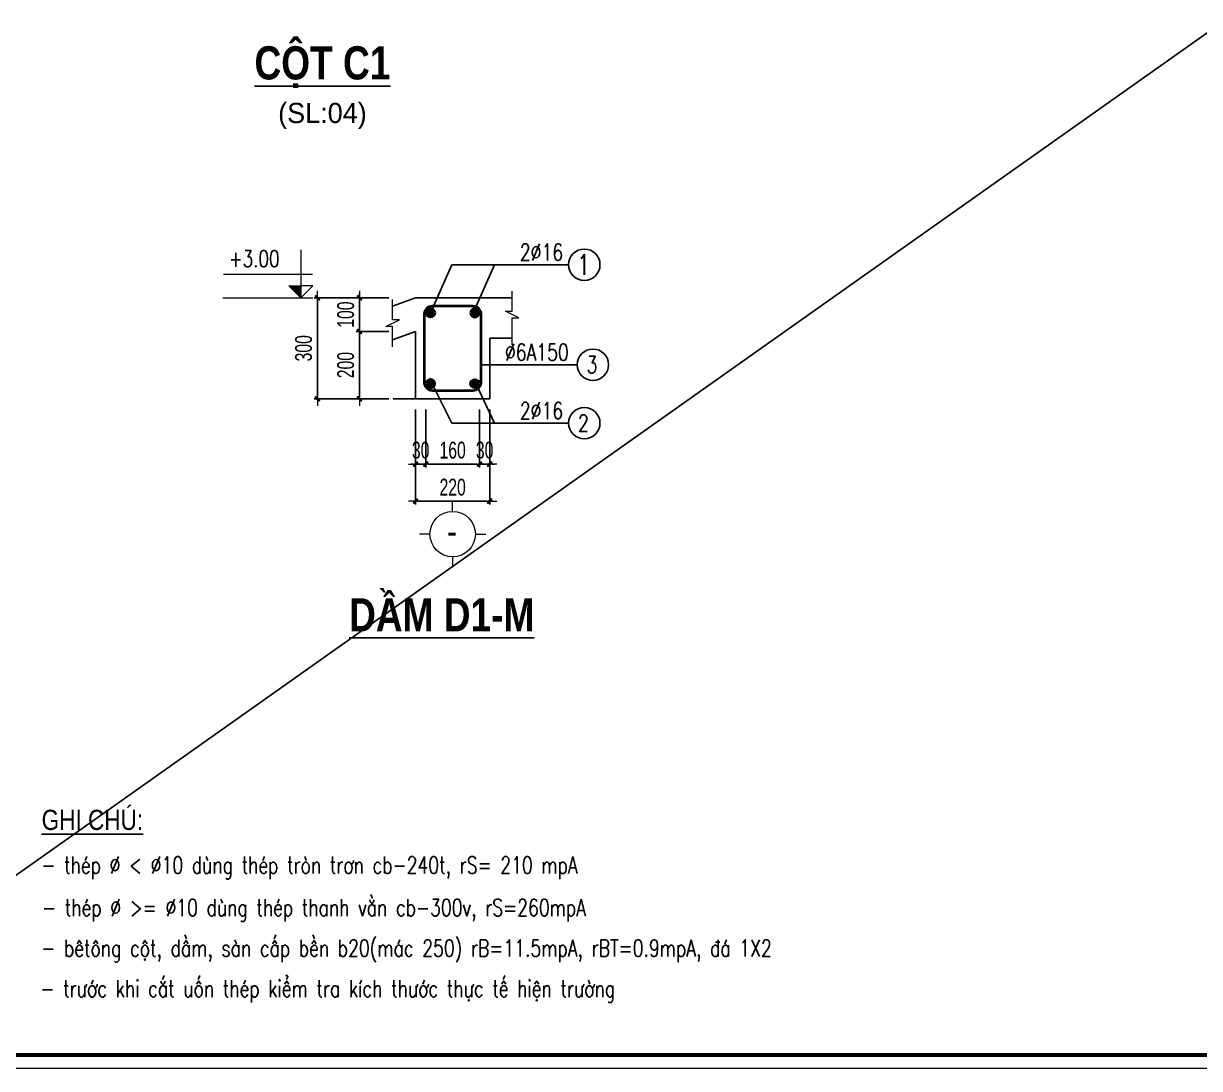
# Model space of a CAD drawing. Header units: millimetres. Extents: x 19378 to 572383, y -1120116 to -527168.
# Drawn here: x 212903 to 219888, y -560227 to -554021 of the extents above; entities that cross this region are included whole.
import ezdxf
from ezdxf.enums import TextEntityAlignment as Align

# ---------------------------------------------------------------- set-up
doc = ezdxf.new("R2010")
doc.units = ezdxf.units.MM
doc.header["$MEASUREMENT"] = 0
doc.header["$PDMODE"] = 32
doc.layers.get('Defpoints').update_dxf_attribs({"color": 1})
for name, color, linetype, lineweight in [('EG Dim', 8, 'Continuous', 15), ('EG Text1', 3, 'Continuous', 20), ('Khac', 156, 'Continuous', 9), ('LC Dim', 8, 'Continuous', 18), ('LC ISO', 153, 'Continuous', 13), ('LC Net dam2', 6, 'Continuous', 40), ('LC Net dam3', 1, 'Continuous', 60), ('LC Net manh', 236, 'Continuous', 5), ('LC Net thay', 7, 'Continuous', 25), ('LC Text1', 3, 'Continuous', 20), ('LC Text2', 7, 'Continuous', 25)]:
    doc.layers.add(name, color=color, linetype=linetype, lineweight=lineweight)
doc.layers.add('KCS_Plotter', color=11, linetype='Continuous', plot=False)
doc.layers.add('Khungten_LCDI', color=7, linetype='Continuous')
doc.layers.add('Kichthuoc', color=9, linetype='Continuous')
doc.styles.add('EG Huy', font='vnsimli.shx', dxfattribs={"width": 0.75})
doc.styles.add('HOATBIF', font='hoatbif.shx', dxfattribs={"width": 0.7})
doc.styles.add('Khungten', font='VHAVAN.TTF', dxfattribs={"width": 0.9, "height": 5000})
doc.styles.add('LC 1', font='VHAVANB.TTF')
doc.styles.add('LC 3', font='vnsimli.shx', dxfattribs={"width": 0.75})
doc.styles.add('LC3', font='VHARIALB.TTF', dxfattribs={"width": 0.8})
doc.styles.add('T2', font='VHARIAL.TTF', dxfattribs={"width": 0.8})
doc.styles.add('Title', font='VHBLACK.TTF', dxfattribs={"width": 0.8})
doc.dimstyles.new('1-100(1-40)', dxfattribs={"dimscale": 40, "dimtxt": 2.5, "dimasz": 0.35, "dimexe": 0.5, "dimexo": 0, "dimgap": 0.8, "dimtad": 1, "dimdec": 0, "dimzin": 0, "dimdsep": 46, "dimtxsty": 'HOATBIF', "dimblk1": 'DOT', "dimblk2": 'DOT', "dimsah": 1, "dimcen": -1, "dimdle": 1, "dimclrd": 256, "dimclre": 256, "dimclrt": 4, "dimadec": 3, "dimazin": 2, "dimtfac": 0.333333, "dimtdec": 0, "dimtix": 1, "dimtmove": 2, "dimatfit": 3, "dimldrblk": 'DOT', "dimfxl": 1, "dimtvp": 0.833333, "dimtolj": 1, "dimtzin": 0, "dimarcsym": 0})

# ---------------------------------------------------------------- blocks, each defined once
blk = doc.blocks.new('TIEUDE1')
at = {"layer": 'LC Text2', "color": 7, "style": 'LC 1'}
blk.add_attdef('TIªU§Ò', text='', height=5, dxfattribs=at).set_placement((0, 0), align=Align.BOTTOM_CENTER)
blk.add_attdef('TL', text='', height=3, dxfattribs=at).set_placement((0, -2), align=Align.TOP_CENTER)
blk = doc.blocks.new('Nha o can bo nhan vien Trung doan')
at = {"layer": 'Defpoints', "lineweight": 0}
blk.add_lwpolyline([(-1200, -14850), (-1200, 14850), (40800, 14850), (40800, -14850)], close=True, dxfattribs=at)
at = {"layer": 'Khungten_LCDI', "color": 5, "lineweight": 60}
blk.add_lwpolyline([(0, -14650), (0, 14650), (40600, 14650), (40600, -14650)], close=True, dxfattribs=at)
at = {"color": 7, "style": 'Khungten', "width": 0.8}
for tag, p in [('REVISION', (39499, -10746)), ('NGAYHT', (39576, -11636))]:
    blk.add_attdef(tag, text='', height=200, dxfattribs=at).set_placement(p, align=Align.CENTER)
at = {"layer": 'LC Text1', "style": 'Title', "width": 1.485915}
for tag, p, p2 in [('TENBANVE1', (36913, -8886), (40339, -8886)), ('TENBANVE2', (36913, -9562), (40339, -9562))]:
    blk.add_attdef(tag, text='', height=250, dxfattribs=at).set_placement(p, p2, align=Align.FIT)
at = {"layer": 'LC Text1', "style": 'Title', "width": 0.7}
blk.add_attdef('SOBANVE', text='', height=250, dxfattribs=at).set_placement((39562, -13896), align=Align.CENTER)
blk = doc.blocks.new('DOT')
at = {"layer": 'LC Dim'}
blk.add_line((-3, 0), (3, 0), dxfattribs=at)
at = {"layer": 'LC Dim', "color": 4}
blk.add_line((-1, -1), (1, 1), dxfattribs=at)
blk.add_lwpolyline([(0.5, 1), (-1, -0.5), (-0.5, -1), (1, 0.5)], close=True, dxfattribs=at)
blk = doc.blocks.new('*D231')
at = {"layer": 'Defpoints', "color": 0, "ltscale": 2, "transparency": 16777216}
for p in [(214648.4, -555649.6), (215073.4, -555649.6), (215073.4, -556249.6)]:
    blk.add_point(p, dxfattribs=at)
at = {"layer": 'LC Dim', "lineweight": -2, "ltscale": 2, "transparency": 16777216}
for p, q in [((215073.4, -555649.6), (214628.4, -555649.6)), ((214648.4, -556235.6), (214648.4, -555663.6)), ((215073.4, -556249.6), (214628.4, -556249.6))]:
    blk.add_line(p, q, dxfattribs=at)
at = {"layer": 'LC Dim', "lineweight": -2, "ltscale": 2, "transparency": 16777216, "xscale": 14, "yscale": 14, "zscale": 14}
for p, rotation in [((214648.4, -555649.6), 90), ((214648.4, -556249.6), 270)]:
    blk.add_blockref('DOT', p, dxfattribs=dict(at, rotation=rotation))
at = {"layer": 'LC Dim', "color": 4, "ltscale": 2, "transparency": 16777216, "insert": (214566.4, -555949.6), "char_height": 100, "attachment_point": 5, "rotation": 90, "style": 'HOATBIF'}
blk.add_mtext('\\A1;300', dxfattribs=at)
blk = doc.blocks.new('_Dot')
at = {"color": 0, "linetype": 'ByBlock', "lineweight": -2}
blk.add_line((-0.5, 0), (-1, 0), dxfattribs=at)
at = {"color": 0, "linetype": 'ByBlock', "const_width": 0.5}
blk.add_lwpolyline([(-0.25, 0, 1), (0.25, 0, 1)], format="xyb", close=True, dxfattribs=at)
blk = doc.blocks.new('*D232')
at = {"layer": 'Defpoints', "color": 0, "ltscale": 2, "transparency": 16777216}
for p in [(215231.8, -556313.1), (215291.8, -556313.1), (215291.8, -556637.1)]:
    blk.add_point(p, dxfattribs=at)
at = {"layer": 'LC Dim', "lineweight": -2, "ltscale": 2, "transparency": 16777216}
for p, q in [((215231.8, -556313.1), (215231.8, -556657.1)), ((215291.8, -556313.1), (215291.8, -556657.1)), ((215217.8, -556637.1), (215203.8, -556637.1)), ((215231.8, -556637.1), (215291.8, -556637.1)), ((215305.8, -556637.1), (215319.8, -556637.1))]:
    blk.add_line(p, q, dxfattribs=at)
at = {"layer": 'LC Dim', "lineweight": -2, "ltscale": 2, "transparency": 16777216, "xscale": 14, "yscale": 14, "zscale": 14}
blk.add_blockref('DOT', (215231.8, -556637.1), dxfattribs=at)
at = {"layer": 'LC Dim', "lineweight": -2, "ltscale": 2, "transparency": 16777216, "xscale": 14, "yscale": 14, "zscale": 14, "rotation": 180}
blk.add_blockref('DOT', (215291.8, -556637.1), dxfattribs=at)
at = {"layer": 'LC Dim', "color": 4, "ltscale": 2, "transparency": 16777216, "insert": (215261.8, -556555.1), "char_height": 100, "attachment_point": 5, "style": 'HOATBIF'}
blk.add_mtext('\\A1;30', dxfattribs=at)
blk = doc.blocks.new('*D233')
at = {"layer": 'Defpoints', "color": 0, "ltscale": 2, "transparency": 16777216}
for p in [(215291.8, -556313.1), (215611.8, -556313.1), (215611.8, -556637.1)]:
    blk.add_point(p, dxfattribs=at)
at = {"layer": 'LC Dim', "lineweight": -2, "ltscale": 2, "transparency": 16777216}
for p, q in [((215291.8, -556313.1), (215291.8, -556657.1)), ((215611.8, -556313.1), (215611.8, -556657.1)), ((215305.8, -556637.1), (215597.8, -556637.1))]:
    blk.add_line(p, q, dxfattribs=at)
at = {"layer": 'LC Dim', "lineweight": -2, "ltscale": 2, "transparency": 16777216, "xscale": 14, "yscale": 14, "zscale": 14, "rotation": 180}
blk.add_blockref('DOT', (215291.8, -556637.1), dxfattribs=at)
at = {"layer": 'LC Dim', "lineweight": -2, "ltscale": 2, "transparency": 16777216, "xscale": 14, "yscale": 14, "zscale": 14}
blk.add_blockref('DOT', (215611.8, -556637.1), dxfattribs=at)
at = {"layer": 'LC Dim', "color": 4, "ltscale": 2, "transparency": 16777216, "insert": (215451.8, -556555.1), "char_height": 100, "attachment_point": 5, "style": 'HOATBIF'}
blk.add_mtext('\\A1;160', dxfattribs=at)
blk = doc.blocks.new('*D234')
at = {"layer": 'Defpoints', "color": 0, "ltscale": 2, "transparency": 16777216}
for p in [(215611.8, -556313.1), (215671.8, -556313.1), (215671.8, -556637.1)]:
    blk.add_point(p, dxfattribs=at)
at = {"layer": 'LC Dim', "lineweight": -2, "ltscale": 2, "transparency": 16777216}
for p, q in [((215611.8, -556313.1), (215611.8, -556657.1)), ((215671.8, -556313.1), (215671.8, -556657.1)), ((215597.8, -556637.1), (215583.8, -556637.1)), ((215611.8, -556637.1), (215671.8, -556637.1)), ((215685.8, -556637.1), (215699.8, -556637.1))]:
    blk.add_line(p, q, dxfattribs=at)
at = {"layer": 'LC Dim', "lineweight": -2, "ltscale": 2, "transparency": 16777216, "xscale": 14, "yscale": 14, "zscale": 14}
blk.add_blockref('DOT', (215611.8, -556637.1), dxfattribs=at)
at = {"layer": 'LC Dim', "lineweight": -2, "ltscale": 2, "transparency": 16777216, "xscale": 14, "yscale": 14, "zscale": 14, "rotation": 180}
blk.add_blockref('DOT', (215671.8, -556637.1), dxfattribs=at)
at = {"layer": 'LC Dim', "color": 4, "ltscale": 2, "transparency": 16777216, "insert": (215641.8, -556555.1), "char_height": 100, "attachment_point": 5, "style": 'HOATBIF'}
blk.add_mtext('\\A1;30', dxfattribs=at)
blk = doc.blocks.new('*D235')
at = {"layer": 'Defpoints', "color": 0, "ltscale": 2, "transparency": 16777216}
for p in [(215231.8, -556313.1), (215671.8, -556313.1), (215231.8, -556857.1)]:
    blk.add_point(p, dxfattribs=at)
at = {"layer": 'LC Dim', "lineweight": -2, "ltscale": 2, "transparency": 16777216}
for p, q in [((215231.8, -556313.1), (215231.8, -556877.1)), ((215671.8, -556313.1), (215671.8, -556877.1)), ((215657.8, -556857.1), (215245.8, -556857.1))]:
    blk.add_line(p, q, dxfattribs=at)
at = {"layer": 'LC Dim', "lineweight": -2, "ltscale": 2, "transparency": 16777216, "xscale": 14, "yscale": 14, "zscale": 14, "rotation": 180}
blk.add_blockref('DOT', (215231.8, -556857.1), dxfattribs=at)
at = {"layer": 'LC Dim', "lineweight": -2, "ltscale": 2, "transparency": 16777216, "xscale": 14, "yscale": 14, "zscale": 14}
blk.add_blockref('DOT', (215671.8, -556857.1), dxfattribs=at)
at = {"layer": 'LC Dim', "color": 4, "ltscale": 2, "transparency": 16777216, "insert": (215451.8, -556775.1), "char_height": 100, "attachment_point": 5, "style": 'HOATBIF'}
blk.add_mtext('\\A1;220', dxfattribs=at)
blk = doc.blocks.new('TTRUC')
at = {"layer": 'LC ISO'}
for p, q in [((0, 6.95), (0, 10.13)), ((-6.95, 0), (-10.13, 0)), ((6.95, 0), (10.13, 0)), ((0, -6.95), (0, -10.13))]:
    blk.add_line(p, q, dxfattribs=at)
at = {"layer": 'LC Net manh'}
blk.add_circle((0, 0), 6.95, dxfattribs=at)
blk = doc.blocks.new('theptron1')
at = {"layer": 'LC Net dam3'}
for p, q in [((-0.5, 0), (0.5, 0)), ((-0.35, 0.35), (0.35, -0.35)), ((0.35, 0.35), (-0.35, -0.35)), ((0, 0.5), (0, -0.5))]:
    blk.add_line(p, q, dxfattribs=at)
blk.add_circle((0, 0), 0.5, dxfattribs=at)
blk = doc.blocks.new('CT')
at = {"layer": 'LC Text1', "lineweight": 15}
blk.add_hatch(color=4, dxfattribs=at).paths.add_polyline_path([(3.25, 1.6), (1.64, 1.6), (1.64, 0)])
at = {"layer": 'LC Text1', "color": 4, "lineweight": 15, "ltscale": 50}
for p, q in [((0.05, 3.14), (12, 3.14)), ((12.09, 0), (0, 0))]:
    blk.add_line(p, q, dxfattribs=at)
for points in [[(1.64, 6.43), (1.64, 0)], [(1.64, 0), (0.03, 1.6), (1.64, 1.6)], [(1.64, 0), (3.25, 1.6), (1.64, 1.6)]]:
    blk.add_lwpolyline(points, dxfattribs=at)
at = {"layer": 'LC Text1', "color": 4, "style": 'LC 3', "width": 0.75}
blk.add_attdef('CT', (1.91, 3.5), '', height=2.2, dxfattribs=at)
blk = doc.blocks.new('*D236')
at = {"layer": 'Defpoints', "color": 0, "ltscale": 2, "transparency": 16777216}
for p in [(214898.4, -555849.6), (215073.4, -555849.6), (215073.4, -556249.6)]:
    blk.add_point(p, dxfattribs=at)
at = {"layer": 'LC Dim', "lineweight": -2, "ltscale": 2, "transparency": 16777216}
for p, q in [((215073.4, -555849.6), (214878.4, -555849.6)), ((214898.4, -556235.6), (214898.4, -555863.6)), ((215073.4, -556249.6), (214878.4, -556249.6))]:
    blk.add_line(p, q, dxfattribs=at)
at = {"layer": 'LC Dim', "lineweight": -2, "ltscale": 2, "transparency": 16777216, "xscale": 14, "yscale": 14, "zscale": 14}
for p, rotation in [((214898.4, -555849.6), 90), ((214898.4, -556249.6), 270)]:
    blk.add_blockref('DOT', p, dxfattribs=dict(at, rotation=rotation))
at = {"layer": 'LC Dim', "color": 4, "ltscale": 2, "transparency": 16777216, "insert": (214816.4, -556049.6), "char_height": 100, "attachment_point": 5, "rotation": 90, "style": 'HOATBIF'}
blk.add_mtext('\\A1;200', dxfattribs=at)
blk = doc.blocks.new('*D237')
at = {"layer": 'Defpoints', "color": 0, "ltscale": 2, "transparency": 16777216}
for p in [(214898.4, -555649.6), (215073.4, -555649.6), (215073.4, -555849.6)]:
    blk.add_point(p, dxfattribs=at)
at = {"layer": 'LC Dim', "lineweight": -2, "ltscale": 2, "transparency": 16777216}
for p, q in [((214898.4, -555635.6), (214898.4, -555621.6)), ((215073.4, -555649.6), (214878.4, -555649.6)), ((214898.4, -555849.6), (214898.4, -555649.6)), ((215073.4, -555849.6), (214878.4, -555849.6)), ((214898.4, -555863.6), (214898.4, -555877.6))]:
    blk.add_line(p, q, dxfattribs=at)
at = {"layer": 'LC Dim', "lineweight": -2, "ltscale": 2, "transparency": 16777216, "xscale": 14, "yscale": 14, "zscale": 14}
for p, rotation in [((214898.4, -555649.6), 270), ((214898.4, -555849.6), 90)]:
    blk.add_blockref('DOT', p, dxfattribs=dict(at, rotation=rotation))
at = {"layer": 'LC Dim', "color": 4, "ltscale": 2, "transparency": 16777216, "insert": (214816.4, -555749.6), "char_height": 100, "attachment_point": 5, "rotation": 90, "style": 'HOATBIF'}
blk.add_mtext('\\A1;100', dxfattribs=at)

msp = doc.modelspace()

# ---------------------------------------------------------------- linework, layer by layer
at = {"layer": 'KCS_Plotter', "ltscale": 2}
msp.add_line((211235.6, -560227.2), (228035.6, -548347.2), dxfattribs=at)
at = {"layer": 'LC Net dam2'}
msp.add_lwpolyline([(215331.8, -556199.6), (215571.8, -556199.6, 0.414214), (215621.8, -556149.6), (215621.8, -555749.6, 0.414214), (215571.8, -555699.6), (215331.8, -555699.6, 0.414214), (215281.8, -555749.6), (215281.8, -556149.6, 0.414214)], format="xyb", close=True, dxfattribs=at)
at = {"layer": 'LC Net manh'}
for points in [[(215805.6, -555929.6), (215805.6, -555769.6), (215845.6, -555769.6), (215765.6, -555729.6), (215805.6, -555729.6), (215805.6, -555609.6)], [(215095.1, -555940.3), (215095.1, -555820.3), (215055.1, -555820.3), (215135.1, -555780.3), (215095.1, -555780.3), (215095.1, -555660.3)]]:
    msp.add_lwpolyline(points, dxfattribs=at)
at = {"layer": 'LC Net thay', "ltscale": 2}
for p, q in [((215231.8, -555649.6), (215095.1, -555700.3)), ((215671.8, -555649.6), (215231.8, -555649.6)), ((215671.8, -555649.6), (215805.6, -555649.6)), ((215231.8, -555849.6), (215095.1, -555900.3)), ((215231.8, -555849.6), (215231.8, -556249.6)), ((215671.8, -556249.6), (215671.8, -555889.6)), ((215671.8, -555889.6), (215805.6, -555889.6)), ((215231.8, -556249.6), (215098, -556249.6)), ((215231.8, -556249.6), (215671.8, -556249.6))]:
    msp.add_line(p, q, dxfattribs=at)
at = {"layer": 'LC Text2', "ltscale": 100}
msp.add_circle((216233.9, -555453.2), 93.1, dxfattribs=at)
at = {"layer": 'LC Text2', "linetype": 'ByBlock'}
for centre in [(216284.9, -556047.2), (216233.9, -556394.1)]:
    msp.add_circle(centre, 93.1, dxfattribs=at)

# ---------------------------------------------------------------- block references
at = {"layer": 'EG Dim', "yscale": 42.40098003740421, "zscale": 42.40098003740421}
for p, xscale, rotation in [((215319.9, -555739.4), 42.40098003740421, 90), ((215583.8, -555739.4), -42.40098003740421, 270), ((215319.9, -556159.7), -42.40098003740421, 90), ((215583.8, -556159.7), 42.40098003740421, 270)]:
    msp.add_blockref('theptron1', p, dxfattribs=dict(at, xscale=xscale, rotation=rotation))
at = {"layer": 'EG Text1'}
ref = msp.add_blockref('CT', (214622, -555649.6), dxfattribs=dict(at, xscale=-44.25072279153392, yscale=44.25072279153392, zscale=44.25072279153392))
ref.add_attrib('CT', '+3.00', (214122.8, -555466.3), dxfattribs={"layer": 'Khac', "color": 3, "height": 97.35, "style": 'EG Huy', "width": 0.75})
at = {"layer": 'Kichthuoc', "xscale": 19.39036266761832, "yscale": 19.39036266761832, "zscale": 19.39036266761832}
msp.add_blockref('TTRUC', (215451.8, -557053.5), dxfattribs=at)
at = {"layer": 'LC Net thay', "xscale": 0.3999999999995706, "yscale": 0.3999999999995706, "zscale": 0.3999999999995706}
msp.add_blockref('Nha o can bo nhan vien Trung doan', (211715.6, -554287.2), dxfattribs=at)
at = {"layer": 'LC Text2'}
ref = msp.add_blockref('TIEUDE1', (214678.3, -554412), dxfattribs=dict(at, xscale=40, yscale=40, zscale=40))
ref.add_attrib('TIªU§Ò', '%%UCéT C1', dxfattribs={"color": 7, "height": 196.98, "style": 'LC3', "width": 0.8}).set_placement((214678.3, -554412), align=Align.BOTTOM_CENTER)
ref.add_attrib('TL', '(sl:04)', dxfattribs={"color": 7, "height": 120, "style": 'LC 1'}).set_placement((214678.3, -554492), align=Align.TOP_CENTER)
ref = msp.add_blockref('TIEUDE1', (215386.7, -557690), dxfattribs=dict(at, xscale=40, yscale=40, zscale=40))
ref.add_attrib('TIªU§Ò', '%%UdÇm d1-m', dxfattribs={"color": 7, "height": 196.977, "style": 'LC3', "width": 0.8}).set_placement((215386.7, -557690), align=Align.BOTTOM_CENTER)

# ---------------------------------------------------------------- texts
at = {"layer": 'LC Text1', "ltscale": 0.2, "style": 'LC 1', "width": 0.9}
msp.add_text('-', height=150, dxfattribs=at).set_placement((215448.2, -557156.3), align=Align.BOTTOM_CENTER)
at = {"layer": 'LC Text1', "color": 3, "style": 'LC 3', "width": 0.75}
for s, p in [('- thÐp %%C < %%C10 dïng thÐp trßn tr¬n cb-240t, rS= 210 mpA', (213009.1, -559069)), ('- thÐp %%C >= %%C10 dïng thÐp thanh v»n cb-300v, rS=260mpA', (213013.1, -559321.6)), ('- bªt«ng cét, dÇm, sµn cÊp bÒn b20(m¸c 250) rB=11.5mpA, rBT=0.9mpA, ®¸ 1X2', (213008.3, -559562.2)), ('- tr\xadíc khi c¾t uèn thÐp kiÓm tra kÝch th\xadíc thùc tÕ hiÖn tr\xadêng', (213003.4, -559802.9))]:
    msp.add_text(s, height=100, dxfattribs=at).set_placement(p)
at = {"layer": 'LC Text2', "linetype": 'ByBlock', "style": 'LC 3', "width": 0.75}
for s, p in [('2%%C16', (215851, -555429.1)), ('%%C6A150', (215762.5, -556023.1)), ('2%%C16', (215851, -556370))]:
    msp.add_text(s, height=100, dxfattribs=at).set_placement(p)
at = {"layer": 'LC Text2', "ltscale": 100, "style": 'LC 3', "width": 0.75}
msp.add_text('1', height=122.2, dxfattribs=at).set_placement((216228.6, -555453.2), align=Align.MIDDLE_CENTER)
at = {"layer": 'LC Text2', "linetype": 'ByBlock', "style": 'LC 3', "width": 0.75}
for s, p in [('3', (216279.7, -556047.2)), ('2', (216228.6, -556394.1))]:
    msp.add_text(s, height=100, dxfattribs=at).set_placement(p, align=Align.MIDDLE_CENTER)
at = {"layer": 'LC Text2', "style": 'T2', "width": 0.8}
msp.add_text('%%Ughi chó:', height=120, dxfattribs=at).set_placement((213010, -558810.6))

# ---------------------------------------------------------------- dimensions: what is measured, and where the dimension line sits
at = {"layer": 'LC Dim', "ltscale": 2}
for base, p1, p2, angle, picture, middle in [((214648.4, -555649.6), (215073.4, -556249.6), (215073.4, -555649.6), 90, '*D231', (214566.4, -555949.6)), ((214898.4, -555649.6), (215073.4, -555849.6), (215073.4, -555649.6), 270, '*D237', (214816.4, -555749.6)), ((214898.4, -555849.6), (215073.4, -556249.6), (215073.4, -555849.6), 270, '*D236', (214816.4, -556049.6))]:
    dim = msp.add_linear_dim(base=base, p1=p1, p2=p2, angle=angle, dimstyle='1-100(1-40)', override={"dimlfac": 0.5}, dxfattribs=at)
    dim.commit()
    dim.dimension.update_dxf_attribs({"geometry": picture, "text_midpoint": middle})
for base, p1, p2, picture, middle in [((215291.8, -556637.1), (215231.8, -556313.1), (215291.8, -556313.1), '*D232', (215261.8, -556555.1)), ((215231.8, -556857.1), (215671.8, -556313.1), (215231.8, -556313.1), '*D235', (215451.8, -556775.1)), ((215611.8, -556637.1), (215291.8, -556313.1), (215611.8, -556313.1), '*D233', (215451.8, -556555.1)), ((215671.8, -556637.1), (215611.8, -556313.1), (215671.8, -556313.1), '*D234', (215641.8, -556555.1))]:
    dim = msp.add_linear_dim(base=base, p1=p1, p2=p2, dimstyle='1-100(1-40)', override={"dimlfac": 0.5}, dxfattribs=at)
    dim.commit()
    dim.dimension.update_dxf_attribs({"geometry": picture, "text_midpoint": middle})

# ---------------------------------------------------------------- leaders
for points in [[(215322.2, -555735.9), (215446.3, -555453.2), (216140.8, -555453.2)], [(215576.5, -555734.4), (215699.8, -555453.2), (216140.8, -555453.2)], [(215621.8, -556047.2), (216191.9, -556047.2)], [(215327.1, -556152.6), (215446.3, -556394.1), (216140.8, -556394.1)], [(215590.9, -556162.7), (215699.8, -556394.1), (216140.8, -556394.1)]]:
    msp.add_leader(points, dimstyle='1-100(1-40)', override={"dimlfac": 0.5}, dxfattribs=at)

doc.saveas('drawing.dxf')
